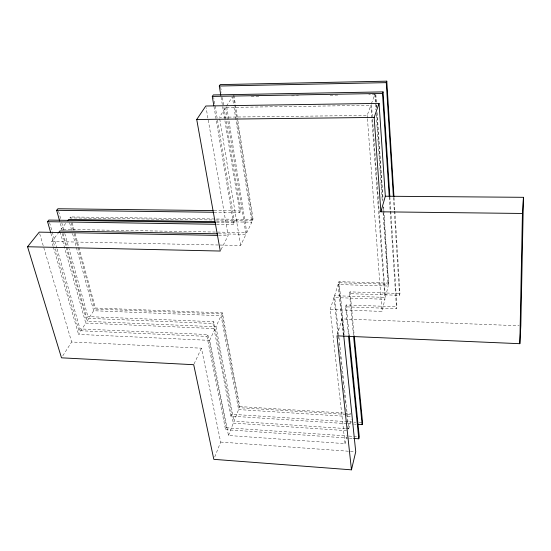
<?xml version="1.0" encoding="UTF-8"?>
<svg xmlns="http://www.w3.org/2000/svg" width="551" height="551" viewBox="0 0 551 551"><rect width="100%" height="100%" fill="white"/><g stroke="black" fill="none" stroke-linecap="round" stroke-linejoin="round"><path stroke-width="0.41" stroke-dasharray="2.75 2.07" d="M348.335 334.223L345.594 306.838L396.534 308.65L396.968 306.749L389.874 197.182M353.508 335.29L349.499 293.683L399.558 295.295L399.971 293.463L394.867 211.288M209.676 340.366L78.552 334.402L85.777 323.093L215.117 328.582L209.676 340.366L228.493 435.51L345.029 443.638L330.173 309.531L381.953 311.411L384.935 299.262L370.851 105.337L225.641 107.473L219.45 117.225L367.2 115.421L370.851 105.337M346.186 428.602L348.755 428.768L334.547 295.708L385.397 297.382L388.18 286.038L382.862 209.897M344.01 334.705L338.658 282.746L388.62 284.226L383.62 206.852M345.029 443.638L346.641 437.205M348.755 428.768L351.173 419.118M337.226 335.036L342.006 318.912L519.097 325.758M345.594 306.838L346.145 304.965L396.968 306.749M349.499 293.683L350.03 291.878L399.971 293.463M330.173 309.531L333.961 297.561L384.935 299.262M334.547 295.708L338.094 284.53L388.18 286.038M338.658 282.746L339.003 281.657L388.896 283.124M371.415 103.781L374.804 94.407L368.798 94.517M228.493 435.51L233.307 423.12L213.816 321.715L87.946 316.605L86.858 318.299L212.989 323.485L213.816 321.715M345.332 428.54L234.051 421.198L238.569 409.579L221.061 315.716L93.663 310.743L86.9 321.343L215.964 326.75L221.061 315.716M350.546 414.662L239.292 407.712L239.733 406.583L222.37 312.878L95.406 308.023L94.751 309.049L221.874 313.953L222.37 312.878M214.752 456.986L220.648 442.067L201.432 348.191L71.644 342.006L62.421 356.387M348.535 438.086L225.538 429.684L226.296 427.762L207.817 334.547L80.04 328.919L78.917 330.676L206.956 336.379L207.817 334.547M346.689 423.636L230.89 416.136L231.62 414.276L353.17 422.087M194.055 363.956L201.432 348.191M220.014 245.037L240.622 245.464L245.987 234.313L227.405 118.465M65.665 223.43L61.113 229.354L246.814 232.591L251.821 222.184L233.679 105.358M215.737 219.994L252.62 220.524L253.109 219.518L237.509 118.362M221.034 249.575L228.128 235.587L206.115 107.707M216.564 224.298L233.72 224.56L234.588 222.859L213.705 97.486M214.008 212.252L239.809 212.569L240.642 210.93L222.308 97.32M226.599 105.964L232.364 96.886L233.548 104.511M53.172 246.469L51.746 241.538L57.827 233.624M253.109 219.518L70.645 216.949L69.908 217.907L214.876 219.987M251.242 96.563L258.963 96.425M291.569 95.86L298.435 95.736M330.187 95.185L337.908 95.054M214.043 210.613L240.642 210.93M216.571 221.667L251.821 222.184M216.529 222.59L234.588 222.859M218.54 233.824L245.987 234.313M218.685 235.408L228.128 235.587M51.746 241.538L219.16 245.016M239.733 406.583L344.01 413.064M344.864 413.119L350.842 413.491M238.569 409.579L344.058 416.219M347.488 416.432L350.918 416.646M354.024 422.142L355.739 422.252M359.162 422.472L362.586 422.693M347.543 423.691L353.549 424.077M354.403 424.132L356.125 424.242M233.307 423.12L346.538 430.648M226.296 427.762L348.108 436.02M348.969 436.082L359.259 436.778M349.389 438.141L353.659 438.438M220.648 442.067L354.872 451.682M39.706 233.769L71.644 342.006M53.406 247.289L78.552 334.402M49.562 222.549L56.884 248.108M57.125 248.935L80.04 328.919M50.885 233.245L55.162 248.108M55.403 248.935L78.917 330.676M60.087 231.806L85.777 323.093M60.341 223.499L62.18 230.098M63.103 233.397L86.858 318.299M62.277 233.493L86.9 321.343M58.585 211.219L60.651 218.63M61.795 222.749L63.861 230.16M64.777 233.452L87.946 316.605M69.605 222.804L71.651 230.27M72.56 233.59L93.663 310.743M70.645 216.949L71.1 218.602M72.222 222.742L74.247 230.194M75.15 233.507L95.406 308.023M71.265 222.88L73.297 230.332M74.199 233.652L94.751 309.049M206.956 336.379L225.538 429.684M212.989 323.485L230.89 416.136M215.964 326.75L234.051 421.198M221.874 313.953L239.292 407.712M213.988 106.605L233.72 224.56M219.732 118.92L240.622 245.464M221.082 97.066L224.801 120.001M224.939 120.848L239.809 212.569M225.641 107.473L227.274 117.618M220.662 87.148L221.488 92.231M226.736 106.811L246.814 232.591M233.968 95.413L237.378 117.515M233.28 95.44L236.682 117.418M236.806 118.258L252.62 220.524M333.961 297.561L338.541 340.256M338.913 343.672L339.182 346.235M339.554 349.651L339.919 353.06M340.284 356.476L340.559 359.038M340.924 362.455L341.289 365.871M341.661 369.287L341.93 371.849M342.302 375.265L342.667 378.682M343.032 382.098L343.307 384.653M343.672 388.069L343.948 390.631M344.409 394.902L344.678 397.464M345.05 400.88L345.325 403.442M345.78 407.712L346.056 410.275M346.421 413.691L346.696 416.246M347.158 420.516L347.426 423.078M347.798 426.495L348.074 429.057M339.003 281.657L344.43 334.498M342.006 318.912L343.652 334.808M338.094 284.53L343.301 334.843M346.145 304.965L349.21 335.745M350.03 291.878L354.183 335.139M367.2 115.421L367.393 117.99M367.455 118.844L381.953 311.411M371.477 104.635L385.397 297.382M375.851 94.586L376.505 104.008M376.567 104.869L376.746 107.438M377.098 112.583L383.083 199.138M375.465 94.634L376.119 104.07M376.181 104.931L376.361 107.5M376.719 112.652L382.849 201.012M383.262 207.018L383.62 212.163M383.682 213.023L388.62 284.226M374.804 94.407L375.878 109.807M376.237 114.939L382.27 201.342M389.275 197.175L396.534 308.65M394.02 197.589L394.812 210.427M393.448 197.54L394.254 210.406M394.309 211.26L399.558 295.295"/><path stroke-width="0.83" d="M217.824 235.394L39.224 232.129L27.55 246.745L61.498 357.826L193.704 364.707L213.822 459.341L351.462 469.831L336.985 335.841L519.834 343.693L522.444 213.464L523.45 197.313L385.328 196.225L380.879 211.804L522.444 213.464M523.45 197.313L520.819 325.82L519.834 343.693M351.462 469.831L355.732 451.744L343.734 335.649M353.659 438.438L358.784 438.789L359.259 436.778L349.21 335.745M357.84 424.353L362.124 424.635L362.586 422.693L354.265 335.993M380.879 211.804L374.17 117.432L379.054 103.388L205.819 106.012L196.721 119.505L220.283 251.042L27.55 246.745M389.22 196.321L382.518 93.429L383.055 91.893L213.285 94.944L212.287 96.425L213.843 105.758M393.4 196.686L386.272 82.643L386.788 81.169L220.255 84.606L219.298 86.025L220.806 95.364M58.337 232.963L59.859 230.986L217.679 233.81M67.69 220.799L68.696 219.484L214.856 221.64M50.651 232.419L47.565 221.688L48.853 220.069L215.668 222.576M59.646 221.027L56.65 210.31L57.896 208.753L213.189 210.606M219.298 86.025L386.272 82.643M212.287 96.425L382.518 93.429M196.721 119.505L374.17 117.432M56.65 210.31L213.147 212.245M47.565 221.688L215.71 224.285M348.501 335.924L358.784 438.789M353.59 336.144L362.124 424.635M379.054 103.388L385.328 196.225M383.055 91.893L389.819 196.321M386.788 81.169L393.965 196.735"/></g></svg>
